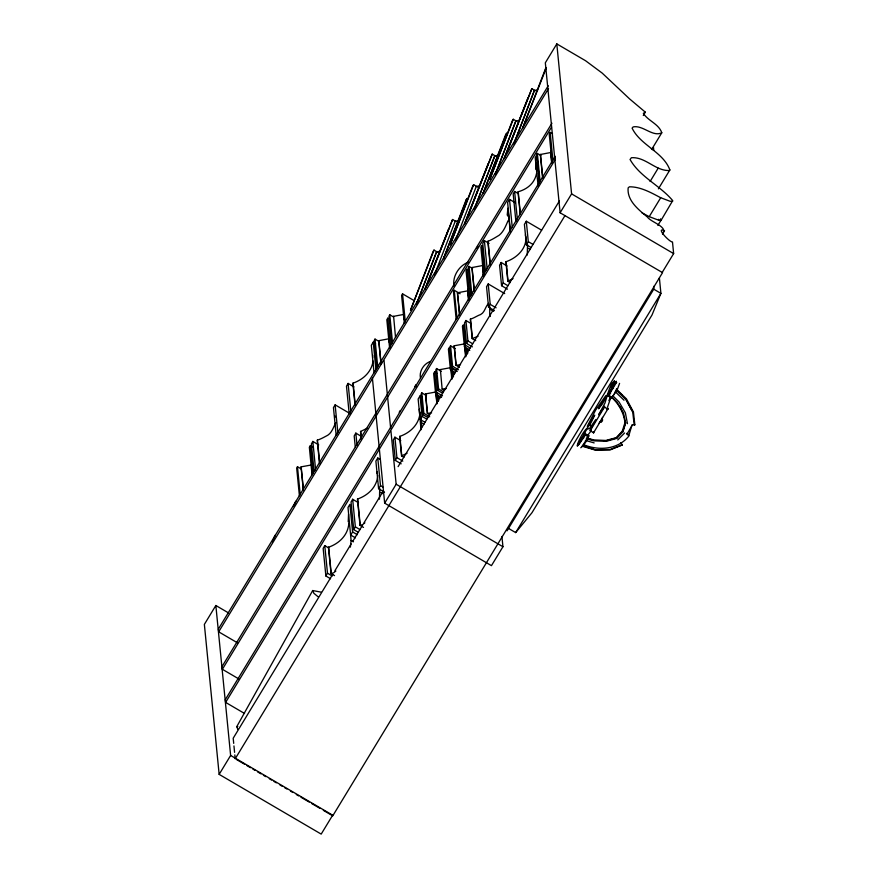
<?xml version="1.0" encoding="UTF-8"?>
<svg xmlns="http://www.w3.org/2000/svg" width="878" height="878" viewBox="0 0 878 878"><rect width="100%" height="100%" fill="white"/><g stroke="black" fill="none" stroke-linecap="round" stroke-linejoin="round"><path stroke-width="1.32" d="M348.862 522.937C348.226 534.9 339.336 543.526 328.438 547.268L331.017 573.543L334.529 575.606M420.068 412.122C419.432 424.085 410.542 432.711 399.644 436.454L401.553 455.923L403.891 457.284M335.769 422.757C333.53 426.938 331.983 432.525 327.845 435.192C324.41 437.003 320.92 439.077 317.232 440.196L319.427 462.53M508.022 220.74C505.86 225.8 503.522 231.858 499.099 235.282C495.455 237.433 491.779 239.881 487.85 241.34L490.165 264.98M350.388 547.126L351.101 540.453L348.006 507.473L349.894 504.356L352.605 531.947L350.717 535.064L355.425 537.83M420.99 429.737L419.245 409.181M420.924 429.496L421.561 427.586L421.264 418.938M660.245 220.477L661.233 219.533M661.156 220.213L672.713 200.623C660.102 185.51 639.93 176.939 630.064 159.511L631.381 157.722C645.539 156.701 655.197 170.848 669.08 170.53L669.881 169.937C663.186 151.861 640.216 145.188 632.116 128.144L633.148 126.915C642.937 124.874 652.705 137.352 661.792 132.754C658.709 123.787 647.986 120.912 643.355 113.328L645.319 112.154L629.636 98.94L602.198 73.104L585.571 60.736L556.806 43.9L545.326 62.81L560.109 212.783L662.55 272.641L332.751 815.849L323.345 810.339M404.034 313.863L404.286 319.746M377.825 475.393C376.871 487.049 368.156 495.379 357.445 499.077L360.013 525.351L363.525 527.404M438.517 400.862L437.562 396.604L439.911 397.975M453.487 376.761L452.082 369.682M602.517 417.335L602.045 418.619M550.901 150.698L551.79 163.023M593.616 431.899L593.429 433.008L608.235 408.325L606.95 409.62M631.973 425.062L629.087 434.753L626.804 433.348M586.317 438.737L593.846 440.855L606.16 441.338L616.641 438.429L622.919 431.8L625.63 423.097L623.38 412.726L617.201 402.387L612.021 397.207L611.571 398.063L617.311 389.503L619.583 383.357M616.707 389.305L616.916 388.592M623.259 430.044L625.586 422.581L624.949 422.702L622.282 431.186L616.202 437.683L605.831 440.449L593.704 439.911L586.482 437.902M616.663 382.391C610.726 378.231 608.981 393.421 606.138 396.878A15.771 1.701 -59.7 0 1 602.451 403.891L598.587 408.775L605.787 395.649L595.602 410.136L587.261 426.346L594.713 415.151L591.092 422.592A15.771 1.701 -59.7 0 1 587.25 428.003C580.567 433.655 571.677 456.428 582.312 439.45C585.856 436.564 585.78 429.375 584.024 435.686C581.62 440.46 570.788 455.759 582.871 436.893L577.9 444.861M580.764 447.758C583.365 446.474 589.632 436.97 588.578 435.016M535.832 162.485L535.92 169.377M489.77 306.652L489.672 315.323L490.341 316.464M348.533 514.179L348.226 521.719M379.724 488.322L379.45 499.176M527.524 244.238L527.25 255.048M608.684 394.507L613.492 386.397L608.684 394.507L609.727 392.225L609.211 392.894L608.103 396.274L615.511 384.059L616.356 381.261L611.088 388.175L614.315 381.008M578.086 444.916L586.208 430.231L588.106 428.409L589.171 429.079L595.723 419.596L590.181 430.714L604.481 407.151L604.591 406.229L598.598 414.866L604.931 403.134L607.269 395.55L613.382 385.837L608.575 394.398M272.323 541.748L275.198 535.196L273.234 540.299M293.428 506.529L295.809 501.25L294.821 503.807M434.017 250.087L410.476 310.318L433.106 251.536L434.017 250.087L437.551 252.184M416.918 302.767L436.509 251.876L440.361 251.284M416.578 303.975L436.662 251.81M456.121 221.596L452.587 219.511L429.046 279.742M434.511 274.737L455.232 221.223L458.667 220.707M473.648 184.676L450.107 244.918L472.737 186.136L473.648 184.676L478.356 187.464M455.715 239.848L476.293 186.399L479.728 185.884M496.926 156.888L492.207 154.1L468.676 214.331M474.131 209.326L494.709 155.889L498.298 155.296M474.285 209.26L494.863 155.823M513.268 119.276L489.737 179.507L512.368 120.725L513.268 119.276L516.802 121.362M495.192 174.502L515.77 121.065L519.359 120.473M495.346 174.437L515.913 120.999M535.371 90.785L531.838 88.689L508.307 148.931M513.762 143.915L534.34 90.478L537.687 89.907M514.398 142.576L534.482 90.412M389.371 341.355L389.382 336.757M468.698 300.035L467.798 290.837L468.49 288.642M483.251 276.197L482.604 263.619M451.676 379.406L450.919 365.665M464.539 343.814L465.691 356.874L464.671 341.992L465.944 354.964M610.583 396.9L609.672 398.952A15.771 1.701 -59.7 0 1 608.86 400.598M377.046 471.804L377.024 473.198M525.516 234.492L525.494 235.875M616.356 390.139L614.238 393.959M607.444 407.337L610.803 397.613M372.744 355.447L372.667 357.664M601.584 421.21C599.981 424.908 604.47 417.05 601.913 420.65M587.184 438.462L587.558 437.749M334.99 415.931L334.924 417.434M297.477 466.712L296.687 468.161L299.398 495.741L300.188 494.303L297.477 466.712L301.011 468.808M375.005 339.084L374.215 340.521L376.914 368.112L377.705 366.675L375.005 339.084L378.539 341.18M389.777 314.752L388.987 316.19L391.687 343.781L392.477 342.343L389.777 314.752L393.311 316.848M454.244 290.256L453.465 291.683L456.165 319.274L456.955 317.836L454.244 290.256L460.138 293.735M469.061 266.418L468.27 267.856L470.97 295.447L471.76 294.009L469.061 266.418L472.594 268.514M537.347 153.409L536.546 154.846L539.257 182.437L540.047 180.989L537.347 153.409L540.881 155.494M426.521 395.649L421.813 392.861L421.023 394.299L423.031 414.734L427.74 417.489M441.294 371.317L436.585 368.53L435.795 369.967L437.804 390.403L442.512 393.157M455.276 348.599L450.568 345.811L449.766 347.249L451.775 367.684L456.483 370.439M423.031 414.734L423.822 413.297L421.813 392.861M437.804 390.403L438.594 388.965L436.585 368.53M451.775 367.684L452.565 366.247L450.568 345.811M237.916 729.442L236.731 726.71L312.678 590.543L321.249 592.167M476.864 248.079L477.862 246.312M399.216 412.287L400.214 410.52M312.842 441.414L311.416 443.895L314.126 471.486L315.542 469.006L312.842 441.414L318.714 444.916M514.607 191.415L513.191 193.895L515.891 221.486L517.318 219.006L514.607 191.415L518.141 193.522M470.63 323.313L465.922 320.503L464.506 322.983L466.503 343.419L472.397 346.865M466.503 343.419L467.93 340.938L465.922 320.503M348.094 383.401L346.481 386.188L349.192 413.779L350.805 410.981L348.094 383.401L353.966 386.913M361.703 436.618L355.831 433.106L354.196 435.938L355.261 446.814M484.382 240.605L482.768 243.393L485.479 270.984L487.092 268.196L484.382 240.605L489.079 243.415M328.295 547.718L324.772 545.611L323.159 548.399L325.87 575.99L330.578 578.745M358.531 502.765L352.649 499.253L351.046 502.051L353.746 529.632L358.454 532.397M400.785 440.69L394.913 437.178L393.3 439.966L395.309 460.401L401.191 463.847M507.056 265.99L501.173 262.478L499.571 265.266L501.568 285.701L507.462 289.158M325.87 575.99L327.483 573.191L324.772 545.611M353.746 529.632L355.36 526.844L352.649 499.253M395.309 460.401L396.911 457.614L394.913 437.178M501.568 285.701L503.182 282.914L501.173 262.478M601.485 419.706L599.125 423.185M586.636 439.406L582.476 445.859L595.273 449.723L609.958 449.525L622.304 444.916L610.232 449.898L595.361 450.151L582.125 446.145M310.318 445.717L309.352 447.297L312.052 474.888L313.018 473.297L310.318 445.717L312.667 447.089M335.133 404.846L333.453 407.601L336.153 435.192L337.832 432.426L335.133 404.846L350.443 413.801M373.227 342.157L371.328 345.263L374.039 372.854L375.927 369.737L373.227 342.157L375.575 343.528M402.552 293.834L401.597 295.414L404.297 323.005L405.263 321.425L402.552 293.834L414.339 300.737M215.845 605.491L204.365 624.401L219.149 774.374L321.194 834.1L332.674 815.19L230.629 755.464L215.845 605.491L228.499 612.899M548.245 85.737L218.402 628.999L218.688 631.831L237.598 642.905M380.525 364.842L381.875 362.625M218.688 631.831L548.52 88.568M551.933 123.205L222.09 666.468L222.375 669.299L238.926 678.99M222.375 669.299L551.494 127.211M469.39 270.709L467.03 269.327L466.075 270.918L468.951 299.53M515.397 202.807L509.503 199.361L507.616 202.478L510.327 230.058M552.536 133.785L550.177 132.402L549.211 133.994L552.053 162.518M414.844 386.55L416.04 384.586L416.304 387.308M483.591 274.671L484.546 273.091L481.846 245.5L480.881 247.08L483.635 275.615M537.929 185.192L539.608 182.426L536.897 154.846L535.218 157.601L538.148 186.136M244.545 713.474L225.624 702.4L555.456 159.137M380.13 459.392L377.781 458.009L375.883 461.126L378.594 488.717L384.487 492.163M422.395 397.306L420.035 395.923L418.147 399.04L420.145 419.475L424.864 422.241M436.959 373.326L434.599 371.943L433.644 373.523L435.642 393.959L441.535 397.405M504.707 293.592L488.212 283.934L486.533 286.7L488.541 307.135L494.435 310.582M541.616 230.201L526.306 221.234L524.407 224.351L526.416 244.786L531.135 247.541M420.145 419.475L422.044 416.359L420.035 395.923M435.642 393.959L436.607 392.378L434.599 371.943M450.414 369.627L451.369 368.047L449.371 347.611L448.406 349.192L450.414 369.627L455.133 372.393M464.44 346.832L465.406 345.241L463.397 324.805L462.432 326.396L464.44 346.832L469.159 349.587M488.541 307.135L490.22 304.37L488.212 283.934M526.416 244.786L528.304 241.669L526.306 221.234M378.594 488.717L380.481 485.6L377.781 458.009M332.707 574.333L233.197 738.233L233.702 743.37M334.836 570.821L351.178 543.899M352.605 541.561L362.559 525.165M363.975 522.827L383.17 491.219M398.096 466.635L559.44 200.886M219.149 774.374L230.629 755.464M560.109 212.783L571.589 193.873L556.806 43.9M501.931 536.469L502.94 546.731L491.45 565.651L384.663 503.149L396.154 484.239L390.962 431.263M565.004 215.549L235.205 758.757L234.832 754.904M643.289 115.49L645.319 112.154M651.663 149.447L661.792 132.754M650.082 181.516L658.182 168.17M658.401 188.847L669.881 169.937M641.906 212.794L649.226 216.647L660.706 197.737L670.112 201.281L672.636 201.303M657.852 225.416L660.695 220.729L660.508 218.841M662.495 233.767L663.845 231.54M662.55 234.13C668.619 226.667 651.147 222.496 647.36 217.009C638.547 209.699 626.881 200.601 628.143 187.892L629.405 186.805C640.644 186.729 650.993 192.622 660.706 197.737M662.155 272.509L673.635 253.599L672.493 241.966C669.475 242.328 654.889 226.359 664.569 230.782M507.056 530.828L653.912 288.928L653.66 286.327M508.614 528.468L515.66 532.595L660.904 293.373L659.4 278.03M531.838 88.689L504.126 158.512L527.854 98.127M492.207 154.1L464.495 223.923L488.223 163.538M452.587 219.511L424.875 289.334L448.592 228.949M612.592 396.406L613.678 394.826M588.227 434.588L591.322 430.637M488.662 303.349C485.172 306.641 485.018 312.206 480.639 314.522C476.995 315.795 473.966 318.22 470.301 319.12L472.21 338.59L475.722 340.642M515.66 532.595L531.958 512.741L651.992 315.037L660.904 293.373L653.858 289.246M603.373 440.723L606.105 440.822L616.586 437.913L621.075 433.183M617.772 439.933L624.609 432.975M583.398 444.575C598.642 451.072 618.562 449.635 629.175 435.642L626.903 434.38L632.423 424.743L634.849 424.831L633.444 411.958L626.464 398.919L616.356 389.163M367.531 428.102L360.507 431.515L361.308 439.637M373.073 361.088C371.482 372.009 363.141 379.658 352.89 383.214L355.074 405.548M525.922 236.555C526.855 248.639 516.78 258.055 505.915 261.754L507.824 281.223L510.162 282.595M507.824 281.223L513.026 278.611M401.553 455.923L407.107 453.213M360.013 525.351L362.559 524.649L364.875 522.827M331.017 573.543L333.563 572.851L335.879 571.029M536.535 173.482C534.581 183.195 527.513 189.121 518.009 191.832L520.204 214.166M472.21 338.59L478.104 336.23M542.648 178.146L540.332 154.495L550.769 152.509M403.891 314.401L393.476 316.365M482.34 265.595L471.925 267.56L474.241 291.211M380.756 361.714L378.703 340.697L389.119 338.732M459.567 315.136L457.383 292.802L467.798 290.837M450.655 367.641L440.229 369.605M429.704 414.767L427.366 413.395L425.457 393.937L435.883 391.972M464.429 343.902L454.113 345.8L456.011 365.259L459.523 367.311M456.011 365.259L460.533 364.721M311.163 465.011L301.044 466.866L303.36 490.517M440.372 369.539L442.139 389.075L446.375 388.526M427.366 413.395L431.603 412.858M468.139 262.27C458.92 265.771 452.181 276.504 454.025 286.316M430.483 361.418C424.008 363.591 419.146 370.922 420.419 377.738M236.731 726.71L237.806 726.457M612.657 388.416L613.481 388.449M622.864 431.285L622.282 431.186L622.919 431.8M588.776 438.934L593.791 440.339M585.417 440.405L594.165 442.918M586.263 446.507L592.661 448.438M658.632 220.191L649.226 216.647M609.683 393.322L610.605 393.827M609.738 392.29L610.572 392.762L609.76 391.95M634.168 424.436L634.849 424.831M625.63 423.097L624.949 422.702C623.984 413.033 618.485 403.441 611.67 397.482M651.388 148.777L653.748 150.16L653.473 147.328M658.324 219.346L660.695 220.729M571.589 193.873L673.635 253.599M528.304 241.669L533.023 244.424M527.908 248.134L530.246 249.506M490.22 304.37L496.103 307.816M614.183 380.997L616.543 382.38M614.073 381.645L616.433 383.027M490.023 309.243L493.535 311.295M608.937 395.451L612.471 397.514M608.388 396.132L611.922 398.206M604.481 407.151L608.015 409.225M465.406 345.241L470.114 347.995M469.763 350.454L466.251 348.401L467.645 353.143M588.633 424.283L590.982 425.665M590.181 430.714L593.704 432.788M585.494 433.853L589.028 435.916M584.978 434.917L588.512 436.981M451.369 368.047L457.262 371.493M452.335 372.272L454.672 373.644M442.139 389.075L444.477 390.436M436.607 392.378L442.49 395.824M422.044 416.359L426.752 419.124M421.649 422.834L423.986 424.195M396.154 484.239L502.94 546.731M380.481 485.6L382.841 486.983M380.108 492.262L382.446 493.634M352.605 531.947L357.313 534.702M351.101 540.453L353.45 541.825M236.38 759.448L244.611 764.255M246.959 765.638L250.482 767.701M252.831 769.073L255.191 770.445M257.539 771.828L261.062 773.891M263.411 775.263L265.76 776.635M269.294 778.698L271.642 780.081M273.991 781.453L276.34 782.825M279.862 784.888L282.222 786.271M284.571 787.643L286.919 789.015M290.442 791.089L292.791 792.461M296.325 794.524L298.674 795.896M301.022 797.279L309.243 802.086M311.602 803.469L319.822 808.276M616.586 437.913L616.641 438.429M452.565 366.247L458.459 369.726M438.594 388.965L443.302 391.753M423.822 413.297L429.704 416.787M503.182 282.914L507.879 285.723M467.93 340.938L472.627 343.748M396.911 457.614L402.793 461.126M355.36 526.844L360.057 529.654M327.483 573.191L332.18 576.001M318.055 596.755L313.852 593.276L312.678 590.543M617.025 390.436L621.887 395.133M616.126 390.03L625.816 399.402L632.742 412.243L634.212 424.952M615.237 391.687L624.017 400.225M612.943 395.901L619.034 401.948L625.377 412.814L627.463 423.679M620.823 443.555L621.92 444.685M620.735 442.655L622.304 444.916M507.857 216.131L507.221 214.912L507.934 208.251L510.25 231.891M619.89 406.47L621.262 408.764M626.398 400.061L632.061 410.564M555.368 158.194L555.181 156.306L225.35 699.568L225.624 702.4M550.177 132.402L552.888 159.994M550.649 152.596L551.68 163.11M540.475 154.429L542.791 178.08M518.207 191.689L520.391 214.012M509.503 199.361L512.214 226.952M506.112 261.589L508.022 281.048M488.047 241.165L490.374 264.816M472.068 267.494L474.383 291.145M467.03 269.327L469.741 296.918M467.678 290.925L468.578 300.122M470.487 318.977L472.397 338.436M467.206 349.422L467.59 353.318M466.811 348.928L467.315 354.119M457.515 292.736L459.578 313.753M454.244 345.734L456.154 365.193M452.916 372.777L453.3 376.662M451.16 369.726L452.049 378.802M438.012 395.802L438.528 400.994M437.31 394.002L437.551 396.713M436.388 394.057L437.277 403.134M436.004 393.267L437.024 403.65M435.762 392.06L436.904 403.737M425.6 393.871L427.509 413.329M393.607 316.299L395.528 337.382M399.852 436.289L401.762 455.748M389.766 345.306L390.019 347.929M388.998 338.82L389.393 342.76M389.645 345.394L389.909 348.017M384.037 360.639L390.688 428.552M378.835 340.631L380.898 361.648M372.415 378.199L384.663 503.149M360.715 431.339L361.385 438.111M353.088 383.049L355.151 404.067M355.831 433.106L357.028 445.344M357.642 498.902L360.221 525.176M328.646 547.104L331.215 573.378M317.43 440.043L319.746 463.694M311.602 466.196L312.129 472.847M301.176 466.8L303.371 489.134M233.954 745.927L234.58 752.347M466.064 199.964L443.434 258.747L467.162 198.362L466.064 199.964M505.695 134.553L483.065 193.336L506.793 132.962L505.695 134.553M545.326 69.153L522.695 127.936L546.423 67.551L545.326 69.153M387.791 318.165L386.825 319.746L389.536 347.337L390.49 345.756L387.791 318.165"/></g></svg>
